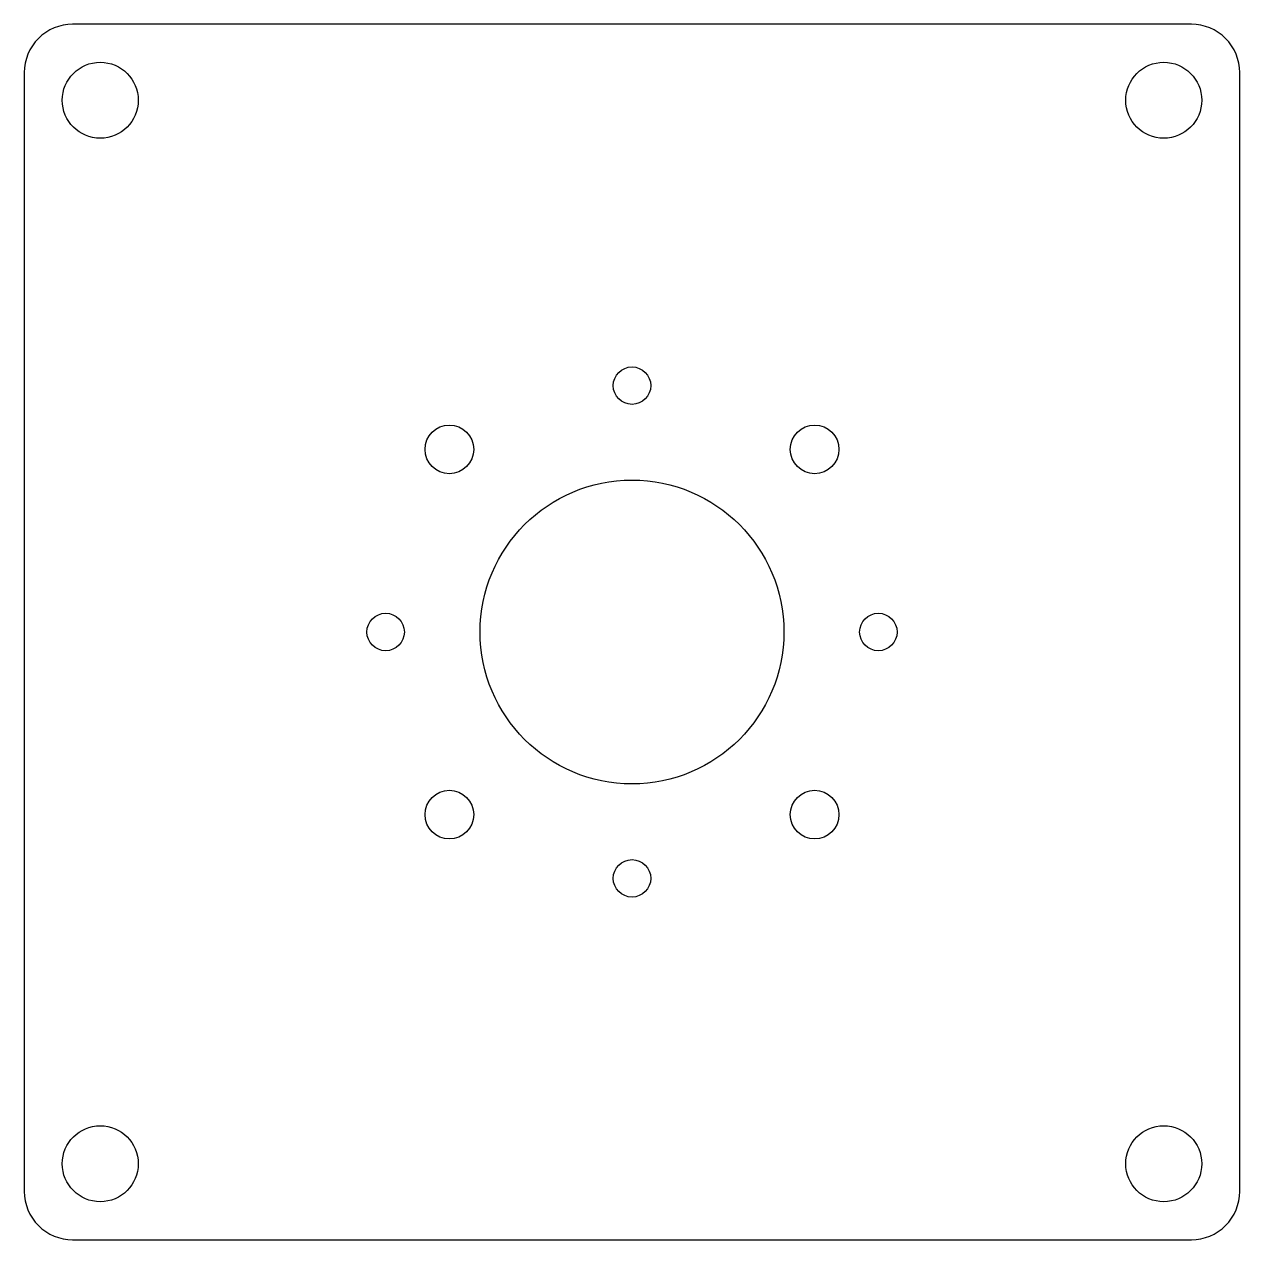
# Model space of a CAD drawing. Header units: inches. Extents: x -1.57 to 1.57, y -1.57 to 1.57.
import ezdxf

# ---------------------------------------------------------------- set-up
doc = ezdxf.new("R2010")
doc.units = ezdxf.units.IN
doc.header["$MEASUREMENT"] = 0

msp = doc.modelspace()

# ---------------------------------------------------------------- linework, layer by layer
msp.add_lwpolyline([(1.4498, 1.5748), (-1.4498, 1.5748, 0.414214), (-1.5748, 1.4498), (-1.5748, -1.4498, 0.414214), (-1.4498, -1.5748), (1.4498, -1.5748, 0.414214), (1.5748, -1.4498), (1.5748, 1.4498, 0.414214)], format="xyb", close=True)
for centre, radius in [((-1.378, 1.378), 0.0984), ((1.378, 1.378), 0.0984), ((0, 0.6384), 0.0485), ((-0.4733, 0.4733), 0.063), ((0.4733, 0.4733), 0.063), ((0, 0), 0.3937), ((-0.6384, 0), 0.0485), ((0.6384, 0), 0.0485), ((-0.4733, -0.4733), 0.063), ((0.4733, -0.4733), 0.063), ((0, -0.6384), 0.0485), ((-1.378, -1.378), 0.0984), ((1.378, -1.378), 0.0984)]:
    msp.add_circle(centre, radius)

doc.saveas('drawing.dxf')
